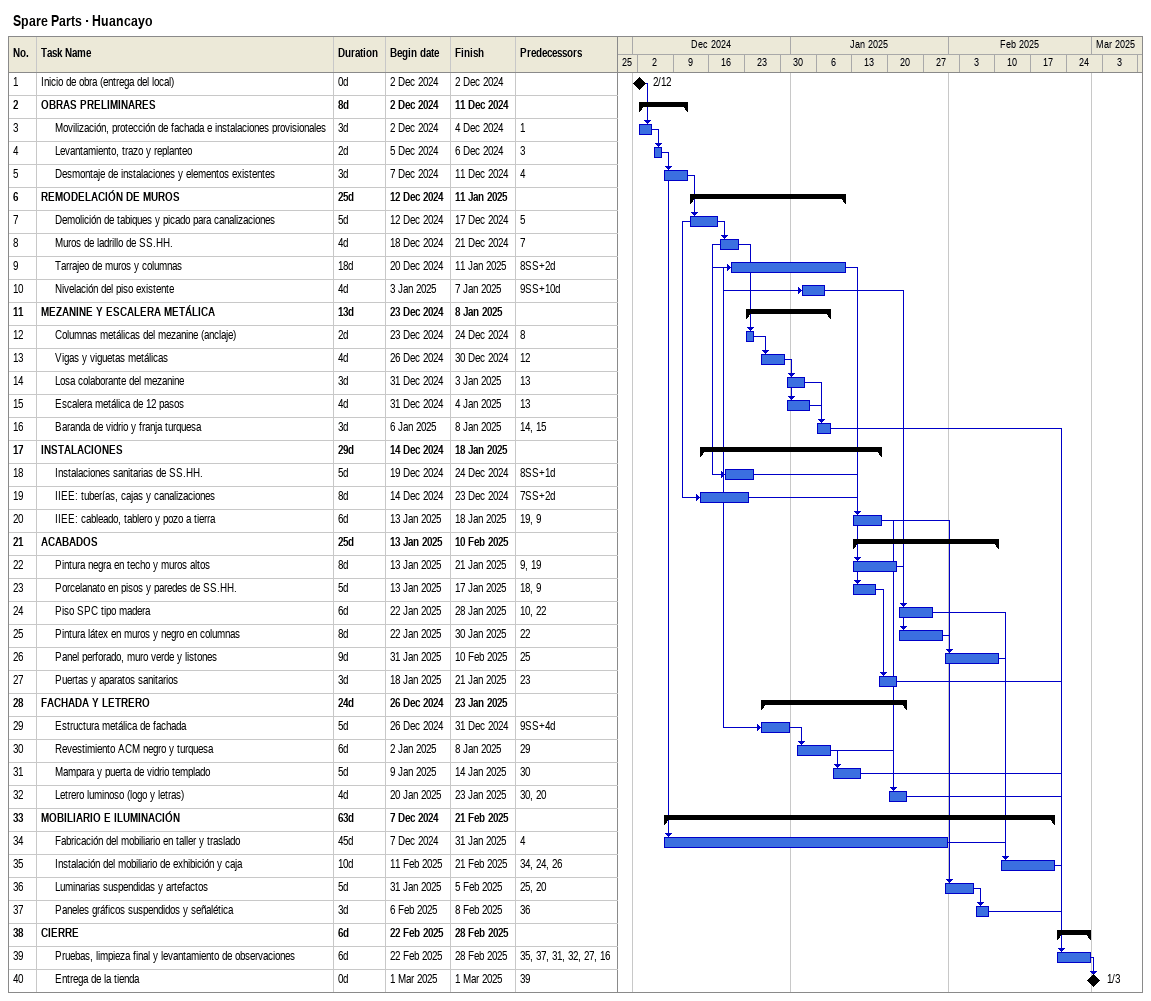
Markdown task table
Spare Parts · Huancayo

| ID | Level | Task | Duration | Start | Finish | Predecessors |
|---|---|---|---|---|---|---|
| 1 | 1 | Inicio de obra (entrega del local) | 0d | 2024-12-02 | 2024-12-02 |  |
| 2 | 1 | **OBRAS PRELIMINARES** | 8d | 2024-12-02 | 2024-12-11 |  |
| 3 | 2 | Movilización, protección de fachada e instalaciones provisionales | 3d | 2024-12-02 | 2024-12-04 | 1 |
| 4 | 2 | Levantamiento, trazo y replanteo | 2d | 2024-12-05 | 2024-12-06 | 3 |
| 5 | 2 | Desmontaje de instalaciones y elementos existentes | 3d | 2024-12-07 | 2024-12-11 | 4 |
| 6 | 1 | **REMODELACIÓN DE MUROS** | 25d | 2024-12-12 | 2025-01-11 |  |
| 7 | 2 | Demolición de tabiques y picado para canalizaciones | 5d | 2024-12-12 | 2024-12-17 | 5 |
| 8 | 2 | Muros de ladrillo de SS.HH. | 4d | 2024-12-18 | 2024-12-21 | 7 |
| 9 | 2 | Tarrajeo de muros y columnas | 18d | 2024-12-20 | 2025-01-11 | 8SS+2d |
| 10 | 2 | Nivelación del piso existente | 4d | 2025-01-03 | 2025-01-07 | 9SS+10d |
| 11 | 1 | **MEZANINE Y ESCALERA METÁLICA** | 13d | 2024-12-23 | 2025-01-08 |  |
| 12 | 2 | Columnas metálicas del mezanine (anclaje) | 2d | 2024-12-23 | 2024-12-24 | 8 |
| 13 | 2 | Vigas y viguetas metálicas | 4d | 2024-12-26 | 2024-12-30 | 12 |
| 14 | 2 | Losa colaborante del mezanine | 3d | 2024-12-31 | 2025-01-03 | 13 |
| 15 | 2 | Escalera metálica de 12 pasos | 4d | 2024-12-31 | 2025-01-04 | 13 |
| 16 | 2 | Baranda de vidrio y franja turquesa | 3d | 2025-01-06 | 2025-01-08 | 14, 15 |
| 17 | 1 | **INSTALACIONES** | 29d | 2024-12-14 | 2025-01-18 |  |
| 18 | 2 | Instalaciones sanitarias de SS.HH. | 5d | 2024-12-19 | 2024-12-24 | 8SS+1d |
| 19 | 2 | IIEE: tuberías, cajas y canalizaciones | 8d | 2024-12-14 | 2024-12-23 | 7SS+2d |
| 20 | 2 | IIEE: cableado, tablero y pozo a tierra | 6d | 2025-01-13 | 2025-01-18 | 19, 9 |
| 21 | 1 | **ACABADOS** | 25d | 2025-01-13 | 2025-02-10 |  |
| 22 | 2 | Pintura negra en techo y muros altos | 8d | 2025-01-13 | 2025-01-21 | 9, 19 |
| 23 | 2 | Porcelanato en pisos y paredes de SS.HH. | 5d | 2025-01-13 | 2025-01-17 | 18, 9 |
| 24 | 2 | Piso SPC tipo madera | 6d | 2025-01-22 | 2025-01-28 | 10, 22 |
| 25 | 2 | Pintura látex en muros y negro en columnas | 8d | 2025-01-22 | 2025-01-30 | 22 |
| 26 | 2 | Panel perforado, muro verde y listones | 9d | 2025-01-31 | 2025-02-10 | 25 |
| 27 | 2 | Puertas y aparatos sanitarios | 3d | 2025-01-18 | 2025-01-21 | 23 |
| 28 | 1 | **FACHADA Y LETRERO** | 24d | 2024-12-26 | 2025-01-23 |  |
| 29 | 2 | Estructura metálica de fachada | 5d | 2024-12-26 | 2024-12-31 | 9SS+4d |
| 30 | 2 | Revestimiento ACM negro y turquesa | 6d | 2025-01-02 | 2025-01-08 | 29 |
| 31 | 2 | Mampara y puerta de vidrio templado | 5d | 2025-01-09 | 2025-01-14 | 30 |
| 32 | 2 | Letrero luminoso (logo y letras) | 4d | 2025-01-20 | 2025-01-23 | 30, 20 |
| 33 | 1 | **MOBILIARIO E ILUMINACIÓN** | 63d | 2024-12-07 | 2025-02-21 |  |
| 34 | 2 | Fabricación del mobiliario en taller y traslado | 45d | 2024-12-07 | 2025-01-31 | 4 |
| 35 | 2 | Instalación del mobiliario de exhibición y caja | 10d | 2025-02-11 | 2025-02-21 | 34, 24, 26 |
| 36 | 2 | Luminarias suspendidas y artefactos | 5d | 2025-01-31 | 2025-02-05 | 25, 20 |
| 37 | 2 | Paneles gráficos suspendidos y señalética | 3d | 2025-02-06 | 2025-02-08 | 36 |
| 38 | 1 | **CIERRE** | 6d | 2025-02-22 | 2025-02-28 |  |
| 39 | 2 | Pruebas, limpieza final y levantamiento de observaciones | 6d | 2025-02-22 | 2025-02-28 | 35, 37, 31, 32, 27, 16 |
| 40 | 2 | Entrega de la tienda | 0d | 2025-03-01 | 2025-03-01 | 39 |
